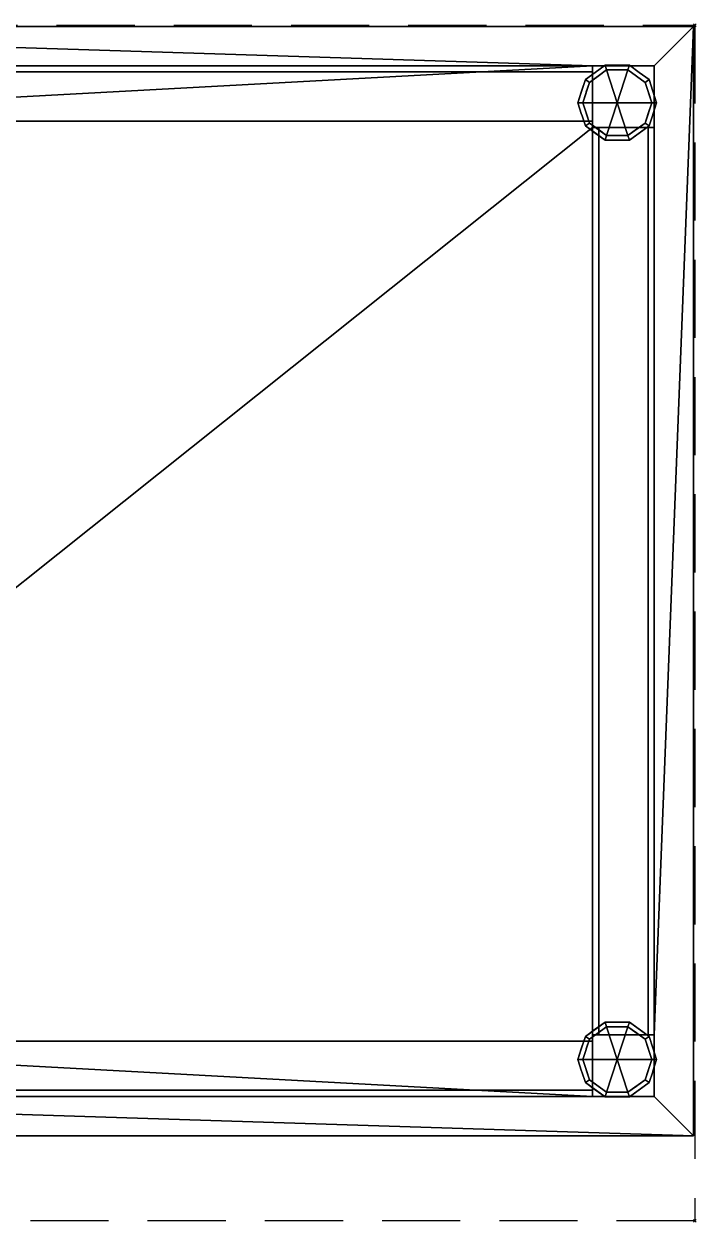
# Model space of a CAD drawing. Header units: millimetres. Extents: x -1 to 1091, y -972 to 1.
# Drawn here: x 545 to 1091, y -972 to 1 of the extents above; entities that cross this region are included whole.
import ezdxf

# ---------------------------------------------------------------- set-up
doc = ezdxf.new("R2010")
doc.units = ezdxf.units.MM
doc.header["$PDMODE"] = 35
doc.linetypes.add('NASCOSTA', pattern=[9.525, 6.35, -3.175])
for name, color, linetype in [('PQ_200_2D', 1, 'Continuous'), ('PQ_200_3D', 1, 'Continuous'), ('PQ_INS_3D', 3, 'Continuous')]:
    doc.layers.add(name, color=color, linetype=linetype)

msp = doc.modelspace()

# ---------------------------------------------------------------- linework, layer by layer
at = {"layer": 'PQ_200_2D', "color": 7, "linetype": 'NASCOSTA', "ltscale": 10}
for p, q in [((0, 0), (1090, 0)), ((1090, 0), (1090, -971)), ((1090, -971), (0, -971))]:
    msp.add_line(p, q, dxfattribs=at)
at = {"layer": 'PQ_INS_3D'}
for p in [(1090, 0), (1090, -971)]:
    msp.add_point(p, dxfattribs=at)

# ---------------------------------------------------------------- meshes
at = {"layer": 'PQ_200_3D'}
mesh = msp.add_polyface(dxfattribs=at)
corners = [(1089, -1.01, 202), (1, -1.01, 202), (1, -902, 202), (1089, -902, 202), (1057, -33.01, 202), (1057, -83.01, 202), (1007, -83.01, 202), (1007, -33.01, 202), (1057, -820, 202), (1057, -870, 202), (1007, -870, 202), (1007, -820, 202), (83, -820, 202), (83, -870, 202), (33, -870, 202), (33, -820, 202), (33, -33.01, 202), (83, -33.01, 202), (83, -83.01, 202), (33, -83.01, 202)]
mesh.append_faces([[corners[k] for k in face] for face in [(18, 7, 17)]], dxfattribs={"vtx0": -1, "vtx1": -1})
mesh.append_faces([[corners[k] for k in face] for face in [(12, 18, 19, 15), (2, 14, 15, 1)]], dxfattribs={"vtx0": -1, "vtx2": -1})
mesh.append_faces([[corners[k] for k in face] for face in [(0, 4, 5, 8), (3, 9, 10, 13), (12, 10, 11, 6), (1, 16, 17, 7)]], dxfattribs={"vtx0": -1, "vtx2": -1, "vtx3": -1})
mesh.append_faces([[corners[k] for k in face] for face in [(12, 13, 10)]], dxfattribs={"vtx1": -1, "vtx2": -1})
mesh.append_faces([[corners[k] for k in face] for face in [(6, 7, 18, 12), (19, 16, 1, 15)]], dxfattribs={"vtx1": -1, "vtx2": -1, "vtx3": -1})
mesh.append_faces([[corners[k] for k in face] for face in [(7, 4, 0, 1), (5, 6, 11, 8), (8, 9, 3, 0), (13, 14, 2, 3)]], dxfattribs={"vtx1": -1, "vtx3": -1})
mesh = msp.add_polyface(dxfattribs=at)
corners = [(1089, -902, 152), (1, -902, 152), (1, -1.01, 152), (1089, -1.01, 152)]
mesh.append_faces([[corners[k] for k in face] for face in [(0, 1, 2, 3)]])
mesh = msp.add_polyface(dxfattribs=at)
corners = [(1089, -1.01, 202), (1089, -1.01, 152), (1, -1.01, 152), (1, -1.01, 202)]
mesh.append_faces([[corners[k] for k in face] for face in [(0, 1, 2, 3)]])
mesh = msp.add_polyface(dxfattribs=at)
corners = [(1089, -902, 202), (1089, -902, 152), (1089, -1.01, 152), (1089, -1.01, 202)]
mesh.append_faces([[corners[k] for k in face] for face in [(0, 1, 2, 3)]])
mesh = msp.add_polyface(dxfattribs=at)
corners = [(1057, -83.01, 770), (1057, -33.01, 770), (1007, -33.01, 770), (1007, -83.01, 770), (1057, -870, 770), (1057, -820, 770), (1007, -820, 770), (1007, -870, 770), (83, -870, 770), (83, -820, 770), (33, -820, 770), (33, -870, 770), (83, -33.01, 770), (33, -33.01, 770), (33, -83.01, 770), (83, -83.01, 770)]
mesh.append_faces([[corners[k] for k in face] for face in [(3, 0, 1, 2), (7, 4, 5, 6), (11, 8, 9, 10), (14, 15, 12, 13)]])
mesh = msp.add_polyface(dxfattribs=at)
corners = [(83, -78.01, 630), (83, -38.01, 630), (1007, -38.01, 630), (1007, -78.01, 630)]
mesh.append_faces([[corners[k] for k in face] for face in [(0, 1, 2, 3)]])
mesh = msp.add_polyface(dxfattribs=at)
corners = [(83, -38.01, 630), (83, -38.01, 670), (1007, -38.01, 670), (1007, -38.01, 630)]
mesh.append_faces([[corners[k] for k in face] for face in [(0, 1, 2, 3)]])
mesh = msp.add_polyface(dxfattribs=at)
corners = [(1007, -78.01, 670), (1007, -38.01, 670), (83, -38.01, 670), (83, -78.01, 670)]
mesh.append_faces([[corners[k] for k in face] for face in [(0, 1, 2, 3)]])
mesh = msp.add_polyface(dxfattribs=at)
corners = [(995, -63, 152), (1001.11, -44.19, 152), (1017.11, -32.57, 152), (1036.89, -32.57, 152), (1052.89, -44.19, 152), (1059, -63, 152), (1059, -63, 48), (1052.89, -44.19, 48), (1036.89, -32.57, 48), (1017.11, -32.57, 48), (1001.11, -44.19, 48), (995, -63, 48), (1044.89, -38.38, 152), (1044.89, -38.38, 48), (1055.94, -53.6, 48), (1055.94, -53.6, 152), (1027, -32.57, 152), (1027, -32.57, 48), (1009.11, -38.38, 48), (1009.11, -38.38, 152), (998.22, -53.08, 48), (998.06, -53.6, 152)]
mesh.append_faces([[corners[k] for k in face] for face in [(1, 20, 21), (11, 21, 20), (20, 1, 10)]], dxfattribs={"vtx0": -1, "vtx1": -1})
mesh.append_faces([[corners[k] for k in face] for face in [(2, 16, 17, 9), (13, 8, 3, 12), (4, 15, 14, 7), (7, 13, 12, 4), (9, 18, 19, 2), (16, 3, 8, 17), (1, 19, 18, 10)]], dxfattribs={"vtx1": -1, "vtx3": -1})
mesh.append_faces([[corners[k] for k in face] for face in [(5, 6, 14, 15), (11, 0, 21)]], dxfattribs={"vtx2": -1})
mesh = msp.add_polyface(dxfattribs=at)
corners = [(995, -63, 48), (1001.11, -44.19, 48), (1017.11, -32.57, 48), (1036.89, -32.57, 48), (1052.89, -44.19, 48), (1059, -63, 48), (1055, -63, 48), (1049.65, -46.54, 48), (1035.65, -36.37, 48), (1018.35, -36.37, 48), (1004.35, -46.54, 48), (999, -63, 48)]
mesh.append_faces([[corners[k] for k in face] for face in [(10, 1, 2, 9)]], dxfattribs={"vtx0": -1, "vtx2": -1})
mesh.append_faces([[corners[k] for k in face] for face in [(6, 7, 4, 5)]], dxfattribs={"vtx1": -1})
mesh.append_faces([[corners[k] for k in face] for face in [(8, 9, 2, 3), (7, 8, 3, 4)]], dxfattribs={"vtx1": -1, "vtx3": -1})
mesh.append_faces([[corners[k] for k in face] for face in [(11, 0, 1, 10)]], dxfattribs={"vtx2": -1})
mesh = msp.add_polyface(dxfattribs=at)
corners = [(999, -63, 48), (1004.35, -46.54, 48), (1018.35, -36.37, 48), (1035.65, -36.37, 48), (1049.65, -46.54, 48), (1055, -63, 48), (1055, -63), (1049.65, -46.54), (1035.65, -36.37), (1018.35, -36.37), (1004.35, -46.54), (999, -63), (1042.65, -41.46), (1042.65, -41.46, 48), (1052.33, -54.77, 48), (1052.33, -54.77), (1027, -36.37, 48), (1027, -36.37), (1011.35, -41.46), (1011.35, -41.46, 48), (1001.86, -54.2), (1001.67, -54.77, 48)]
mesh.append_faces([[corners[k] for k in face] for face in [(20, 1, 10), (1, 20, 21), (11, 21, 20)]], dxfattribs={"vtx0": -1, "vtx1": -1})
mesh.append_faces([[corners[k] for k in face] for face in [(4, 7, 12, 13), (13, 12, 8, 3), (14, 15, 7, 4)]], dxfattribs={"vtx0": -1, "vtx2": -1})
mesh.append_faces([[corners[k] for k in face] for face in [(18, 10, 1, 19), (17, 9, 2, 16), (9, 18, 19, 2), (16, 3, 8, 17)]], dxfattribs={"vtx1": -1, "vtx3": -1})
mesh.append_faces([[corners[k] for k in face] for face in [(5, 6, 15, 14), (11, 0, 21)]], dxfattribs={"vtx2": -1})
mesh = msp.add_polyface(dxfattribs=at)
corners = [(999, -63), (1004.35, -46.54), (1018.35, -36.37), (1035.65, -36.37), (1049.65, -46.54), (1055, -63), (1027, -63)]
mesh.append_faces([[corners[k] for k in face] for face in [(1, 2, 6, 0)]], dxfattribs={"vtx1": -1})
mesh.append_faces([[corners[k] for k in face] for face in [(2, 3, 6)]], dxfattribs={"vtx1": -1, "vtx2": -1})
mesh.append_faces([[corners[k] for k in face] for face in [(4, 5, 6, 3)]], dxfattribs={"vtx2": -1})
mesh = msp.add_polyface(dxfattribs=at)
corners = [(1057, -33.01, 770), (1057, -33.01, 202), (1007, -33.01, 202), (1007, -33.01, 770)]
mesh.append_faces([[corners[k] for k in face] for face in [(0, 1, 2, 3)]])
mesh = msp.add_polyface(dxfattribs=at)
corners = [(1007, -83.01, 770), (1007, -33.01, 770), (1007, -33.01, 202), (1007, -83.01, 202), (1007, -78.01, 670), (1007, -78.01, 630), (1007, -38.01, 630), (1007, -38.01, 670)]
mesh.append_faces([[corners[k] for k in face] for face in [(1, 7, 4, 0), (0, 4, 5, 3), (6, 2, 3, 5)]], dxfattribs={"vtx0": -1, "vtx2": -1})
mesh.append_faces([[corners[k] for k in face] for face in [(6, 7, 1, 2)]], dxfattribs={"vtx1": -1, "vtx3": -1})
mesh = msp.add_polyface(dxfattribs=at)
corners = [(1057, -83.01, 770), (1057, -83.01, 202), (1057, -33.01, 202), (1057, -33.01, 770)]
mesh.append_faces([[corners[k] for k in face] for face in [(0, 1, 2, 3)]])
mesh = msp.add_polyface(dxfattribs=at)
corners = [(1059, -63, 152), (1052.89, -81.81, 152), (1036.89, -93.43, 152), (1017.11, -93.43, 152), (1001.11, -81.81, 152), (995, -63, 152), (995, -63, 48), (1001.11, -81.81, 48), (1017.11, -93.43, 48), (1036.89, -93.43, 48), (1052.89, -81.81, 48), (1059, -63, 48), (998.22, -72.92, 152), (998.06, -72.4, 48), (1009.11, -87.62, 48), (1009.11, -87.62, 152), (1027, -93.43, 152), (1027, -93.43, 48), (1044.89, -87.62, 48), (1044.89, -87.62, 152), (1055.78, -72.92, 48), (1055.94, -72.4, 152)]
mesh.append_faces([[corners[k] for k in face] for face in [(13, 5, 6)]], dxfattribs={"vtx0": -1})
mesh.append_faces([[corners[k] for k in face] for face in [(7, 12, 13), (5, 13, 12), (1, 20, 21), (11, 21, 20), (20, 1, 10)]], dxfattribs={"vtx0": -1, "vtx1": -1})
mesh.append_faces([[corners[k] for k in face] for face in [(7, 4, 12)]], dxfattribs={"vtx0": -1, "vtx2": -1})
mesh.append_faces([[corners[k] for k in face] for face in [(15, 4, 7, 14), (3, 15, 14, 8), (17, 9, 2, 16), (19, 2, 9, 18), (18, 10, 1, 19), (16, 3, 8, 17)]], dxfattribs={"vtx1": -1, "vtx3": -1})
mesh.append_faces([[corners[k] for k in face] for face in [(11, 0, 21)]], dxfattribs={"vtx2": -1})
mesh = msp.add_polyface(dxfattribs=at)
corners = [(1059, -63, 48), (1052.89, -81.81, 48), (1036.89, -93.43, 48), (1017.11, -93.43, 48), (1001.11, -81.81, 48), (995, -63, 48), (999, -63, 48), (1004.35, -79.46, 48), (1018.35, -89.63, 48), (1035.65, -89.63, 48), (1049.65, -79.46, 48), (1055, -63, 48)]
mesh.append_faces([[corners[k] for k in face] for face in [(1, 10, 11, 0)]], dxfattribs={"vtx0": -1})
mesh.append_faces([[corners[k] for k in face] for face in [(3, 8, 9, 2), (2, 9, 10, 1)]], dxfattribs={"vtx0": -1, "vtx2": -1})
mesh.append_faces([[corners[k] for k in face] for face in [(3, 4, 7, 8)]], dxfattribs={"vtx1": -1, "vtx3": -1})
mesh.append_faces([[corners[k] for k in face] for face in [(4, 5, 6, 7)]], dxfattribs={"vtx3": -1})
mesh = msp.add_polyface(dxfattribs=at)
corners = [(1055, -63, 48), (1049.65, -79.46, 48), (1035.65, -89.63, 48), (1018.35, -89.63, 48), (1004.35, -79.46, 48), (999, -63, 48), (999, -63), (1004.35, -79.46), (1018.35, -89.63), (1035.65, -89.63), (1049.65, -79.46), (1055, -63), (1011.35, -84.54, 48), (1011.35, -84.54), (1001.67, -71.23), (1001.67, -71.23, 48), (1027, -89.63, 48), (1027, -89.63), (1042.65, -84.54), (1042.65, -84.54, 48), (1052.14, -71.8), (1052.33, -71.23, 48)]
mesh.append_faces([[corners[k] for k in face] for face in [(20, 1, 10), (1, 20, 21), (11, 21, 20)]], dxfattribs={"vtx0": -1, "vtx1": -1})
mesh.append_faces([[corners[k] for k in face] for face in [(2, 16, 17, 9), (13, 8, 3, 12), (4, 15, 14, 7), (7, 13, 12, 4), (16, 3, 8, 17), (19, 2, 9, 18), (1, 19, 18, 10)]], dxfattribs={"vtx1": -1, "vtx3": -1})
mesh.append_faces([[corners[k] for k in face] for face in [(11, 0, 21)]], dxfattribs={"vtx2": -1})
mesh.append_faces([[corners[k] for k in face] for face in [(15, 5, 6, 14)]], dxfattribs={"vtx3": -1})
mesh = msp.add_polyface(dxfattribs=at)
corners = [(1055, -63), (1049.65, -79.46), (1035.65, -89.63), (1018.35, -89.63), (1004.35, -79.46), (999, -63), (1027, -63)]
mesh.append_faces([[corners[k] for k in face] for face in [(3, 6, 2)]], dxfattribs={"vtx0": -1, "vtx1": -1})
mesh.append_faces([[corners[k] for k in face] for face in [(1, 2, 6, 0)]], dxfattribs={"vtx1": -1})
mesh.append_faces([[corners[k] for k in face] for face in [(4, 5, 6, 3)]], dxfattribs={"vtx2": -1})
mesh = msp.add_polyface(dxfattribs=at)
corners = [(83, -78.01, 670), (83, -78.01, 630), (1007, -78.01, 630), (1007, -78.01, 670)]
mesh.append_faces([[corners[k] for k in face] for face in [(0, 1, 2, 3)]])
mesh = msp.add_polyface(dxfattribs=at)
corners = [(1057, -83.01, 770), (1007, -83.01, 770), (1007, -83.01, 202), (1057, -83.01, 202), (1052, -83.01, 630), (1012, -83.01, 630), (1012, -83.01, 670), (1052, -83.01, 670)]
mesh.append_faces([[corners[k] for k in face] for face in [(1, 6, 7, 0), (0, 7, 4, 3), (5, 2, 3, 4)]], dxfattribs={"vtx0": -1, "vtx2": -1})
mesh.append_faces([[corners[k] for k in face] for face in [(5, 6, 1, 2)]], dxfattribs={"vtx1": -1, "vtx3": -1})
mesh = msp.add_polyface(dxfattribs=at)
corners = [(1012, -83.01, 630), (1052, -83.01, 630), (1052, -820, 630), (1012, -820, 630)]
mesh.append_faces([[corners[k] for k in face] for face in [(0, 1, 2, 3)]])
mesh = msp.add_polyface(dxfattribs=at)
corners = [(1052, -83.01, 670), (1012, -83.01, 670), (1012, -820, 670), (1052, -820, 670)]
mesh.append_faces([[corners[k] for k in face] for face in [(0, 1, 2, 3)]])
mesh = msp.add_polyface(dxfattribs=at)
corners = [(1012, -820, 630), (1012, -820, 670), (1012, -83.01, 670), (1012, -83.01, 630)]
mesh.append_faces([[corners[k] for k in face] for face in [(0, 1, 2, 3)]])
mesh = msp.add_polyface(dxfattribs=at)
corners = [(1052, -83.01, 630), (1052, -83.01, 670), (1052, -820, 670), (1052, -820, 630)]
mesh.append_faces([[corners[k] for k in face] for face in [(0, 1, 2, 3)]])
mesh = msp.add_polyface(dxfattribs=at)
corners = [(995, -840, 152), (1001.11, -821.19, 152), (1017.11, -809.57, 152), (1036.89, -809.57, 152), (1052.89, -821.19, 152), (1059, -840, 152), (1059, -840, 48), (1052.89, -821.19, 48), (1036.89, -809.57, 48), (1017.11, -809.57, 48), (1001.11, -821.19, 48), (995, -840, 48), (1044.89, -815.38, 152), (1044.89, -815.38, 48), (1055.94, -830.6, 48), (1055.94, -830.6, 152), (1027, -809.57, 152), (1027, -809.57, 48), (1009.11, -815.38, 48), (1009.11, -815.38, 152), (998.22, -830.08, 48), (998.06, -830.6, 152)]
mesh.append_faces([[corners[k] for k in face] for face in [(1, 20, 21), (11, 21, 20), (20, 1, 10)]], dxfattribs={"vtx0": -1, "vtx1": -1})
mesh.append_faces([[corners[k] for k in face] for face in [(2, 16, 17, 9), (13, 8, 3, 12), (4, 15, 14, 7), (7, 13, 12, 4), (9, 18, 19, 2), (16, 3, 8, 17), (1, 19, 18, 10)]], dxfattribs={"vtx1": -1, "vtx3": -1})
mesh.append_faces([[corners[k] for k in face] for face in [(5, 6, 14, 15), (11, 0, 21)]], dxfattribs={"vtx2": -1})
mesh = msp.add_polyface(dxfattribs=at)
corners = [(995, -840, 48), (1001.11, -821.19, 48), (1017.11, -809.57, 48), (1036.89, -809.57, 48), (1052.89, -821.19, 48), (1059, -840, 48), (1055, -840, 48), (1049.65, -823.54, 48), (1035.65, -813.37, 48), (1018.35, -813.37, 48), (1004.35, -823.54, 48), (999, -840, 48)]
mesh.append_faces([[corners[k] for k in face] for face in [(10, 1, 2, 9)]], dxfattribs={"vtx0": -1, "vtx2": -1})
mesh.append_faces([[corners[k] for k in face] for face in [(6, 7, 4, 5)]], dxfattribs={"vtx1": -1})
mesh.append_faces([[corners[k] for k in face] for face in [(8, 9, 2, 3), (7, 8, 3, 4)]], dxfattribs={"vtx1": -1, "vtx3": -1})
mesh.append_faces([[corners[k] for k in face] for face in [(11, 0, 1, 10)]], dxfattribs={"vtx2": -1})
mesh = msp.add_polyface(dxfattribs=at)
corners = [(999, -840, 48), (1004.35, -823.54, 48), (1018.35, -813.37, 48), (1035.65, -813.37, 48), (1049.65, -823.54, 48), (1055, -840, 48), (1055, -840), (1049.65, -823.54), (1035.65, -813.37), (1018.35, -813.37), (1004.35, -823.54), (999, -840), (1042.65, -818.46), (1042.65, -818.46, 48), (1052.33, -831.77, 48), (1052.33, -831.77), (1027, -813.37, 48), (1027, -813.37), (1011.35, -818.46), (1011.35, -818.46, 48), (1001.86, -831.2), (1001.67, -831.77, 48)]
mesh.append_faces([[corners[k] for k in face] for face in [(20, 1, 10), (1, 20, 21), (11, 21, 20)]], dxfattribs={"vtx0": -1, "vtx1": -1})
mesh.append_faces([[corners[k] for k in face] for face in [(4, 7, 12, 13), (13, 12, 8, 3), (14, 15, 7, 4)]], dxfattribs={"vtx0": -1, "vtx2": -1})
mesh.append_faces([[corners[k] for k in face] for face in [(18, 10, 1, 19), (17, 9, 2, 16), (9, 18, 19, 2), (16, 3, 8, 17)]], dxfattribs={"vtx1": -1, "vtx3": -1})
mesh.append_faces([[corners[k] for k in face] for face in [(5, 6, 15, 14), (11, 0, 21)]], dxfattribs={"vtx2": -1})
mesh = msp.add_polyface(dxfattribs=at)
corners = [(999, -840), (1004.35, -823.54), (1018.35, -813.37), (1035.65, -813.37), (1049.65, -823.54), (1055, -840), (1027, -840)]
mesh.append_faces([[corners[k] for k in face] for face in [(1, 2, 6, 0)]], dxfattribs={"vtx1": -1})
mesh.append_faces([[corners[k] for k in face] for face in [(2, 3, 6)]], dxfattribs={"vtx1": -1, "vtx2": -1})
mesh.append_faces([[corners[k] for k in face] for face in [(4, 5, 6, 3)]], dxfattribs={"vtx2": -1})
mesh = msp.add_polyface(dxfattribs=at)
corners = [(83, -865, 630), (83, -825, 630), (1007, -825, 630), (1007, -865, 630)]
mesh.append_faces([[corners[k] for k in face] for face in [(0, 1, 2, 3)]])
mesh = msp.add_polyface(dxfattribs=at)
corners = [(83, -825, 630), (83, -825, 670), (1007, -825, 670), (1007, -825, 630)]
mesh.append_faces([[corners[k] for k in face] for face in [(0, 1, 2, 3)]])
mesh = msp.add_polyface(dxfattribs=at)
corners = [(1007, -865, 670), (1007, -825, 670), (83, -825, 670), (83, -865, 670)]
mesh.append_faces([[corners[k] for k in face] for face in [(0, 1, 2, 3)]])
mesh = msp.add_polyface(dxfattribs=at)
corners = [(1007, -820, 770), (1057, -820, 770), (1057, -820, 202), (1007, -820, 202), (1012, -820, 630), (1052, -820, 630), (1052, -820, 670), (1012, -820, 670)]
mesh.append_faces([[corners[k] for k in face] for face in [(1, 6, 7, 0), (0, 7, 4, 3), (5, 2, 3, 4)]], dxfattribs={"vtx0": -1, "vtx2": -1})
mesh.append_faces([[corners[k] for k in face] for face in [(5, 6, 1, 2)]], dxfattribs={"vtx1": -1, "vtx3": -1})
mesh = msp.add_polyface(dxfattribs=at)
corners = [(1007, -870, 770), (1007, -820, 770), (1007, -820, 202), (1007, -870, 202), (1007, -865, 670), (1007, -865, 630), (1007, -825, 630), (1007, -825, 670)]
mesh.append_faces([[corners[k] for k in face] for face in [(1, 7, 4, 0), (0, 4, 5, 3), (6, 2, 3, 5)]], dxfattribs={"vtx0": -1, "vtx2": -1})
mesh.append_faces([[corners[k] for k in face] for face in [(6, 7, 1, 2)]], dxfattribs={"vtx1": -1, "vtx3": -1})
mesh = msp.add_polyface(dxfattribs=at)
corners = [(1057, -870, 770), (1057, -870, 202), (1057, -820, 202), (1057, -820, 770)]
mesh.append_faces([[corners[k] for k in face] for face in [(0, 1, 2, 3)]])
mesh = msp.add_polyface(dxfattribs=at)
corners = [(1059, -840, 152), (1052.89, -858.81, 152), (1036.89, -870.43, 152), (1017.11, -870.43, 152), (1001.11, -858.81, 152), (995, -840, 152), (995, -840, 48), (1001.11, -858.81, 48), (1017.11, -870.43, 48), (1036.89, -870.43, 48), (1052.89, -858.81, 48), (1059, -840, 48), (998.22, -849.92, 152), (998.06, -849.4, 48), (1009.11, -864.62, 48), (1009.11, -864.62, 152), (1027, -870.43, 152), (1027, -870.43, 48), (1044.89, -864.62, 48), (1044.89, -864.62, 152), (1055.78, -849.92, 48), (1055.94, -849.4, 152)]
mesh.append_faces([[corners[k] for k in face] for face in [(13, 5, 6)]], dxfattribs={"vtx0": -1})
mesh.append_faces([[corners[k] for k in face] for face in [(7, 12, 13), (5, 13, 12), (1, 20, 21), (11, 21, 20), (20, 1, 10)]], dxfattribs={"vtx0": -1, "vtx1": -1})
mesh.append_faces([[corners[k] for k in face] for face in [(7, 4, 12)]], dxfattribs={"vtx0": -1, "vtx2": -1})
mesh.append_faces([[corners[k] for k in face] for face in [(15, 4, 7, 14), (3, 15, 14, 8), (17, 9, 2, 16), (19, 2, 9, 18), (18, 10, 1, 19), (16, 3, 8, 17)]], dxfattribs={"vtx1": -1, "vtx3": -1})
mesh.append_faces([[corners[k] for k in face] for face in [(11, 0, 21)]], dxfattribs={"vtx2": -1})
mesh = msp.add_polyface(dxfattribs=at)
corners = [(1059, -840, 48), (1052.89, -858.81, 48), (1036.89, -870.43, 48), (1017.11, -870.43, 48), (1001.11, -858.81, 48), (995, -840, 48), (999, -840, 48), (1004.35, -856.46, 48), (1018.35, -866.63, 48), (1035.65, -866.63, 48), (1049.65, -856.46, 48), (1055, -840, 48)]
mesh.append_faces([[corners[k] for k in face] for face in [(1, 10, 11, 0)]], dxfattribs={"vtx0": -1})
mesh.append_faces([[corners[k] for k in face] for face in [(3, 8, 9, 2), (2, 9, 10, 1)]], dxfattribs={"vtx0": -1, "vtx2": -1})
mesh.append_faces([[corners[k] for k in face] for face in [(3, 4, 7, 8)]], dxfattribs={"vtx1": -1, "vtx3": -1})
mesh.append_faces([[corners[k] for k in face] for face in [(4, 5, 6, 7)]], dxfattribs={"vtx3": -1})
mesh = msp.add_polyface(dxfattribs=at)
corners = [(1055, -840, 48), (1049.65, -856.46, 48), (1035.65, -866.63, 48), (1018.35, -866.63, 48), (1004.35, -856.46, 48), (999, -840, 48), (999, -840), (1004.35, -856.46), (1018.35, -866.63), (1035.65, -866.63), (1049.65, -856.46), (1055, -840), (1011.35, -861.54, 48), (1011.35, -861.54), (1001.67, -848.23), (1001.67, -848.23, 48), (1027, -866.63, 48), (1027, -866.63), (1042.65, -861.54), (1042.65, -861.54, 48), (1052.14, -848.8), (1052.33, -848.23, 48)]
mesh.append_faces([[corners[k] for k in face] for face in [(20, 1, 10), (1, 20, 21), (11, 21, 20)]], dxfattribs={"vtx0": -1, "vtx1": -1})
mesh.append_faces([[corners[k] for k in face] for face in [(2, 16, 17, 9), (13, 8, 3, 12), (4, 15, 14, 7), (7, 13, 12, 4), (16, 3, 8, 17), (19, 2, 9, 18), (1, 19, 18, 10)]], dxfattribs={"vtx1": -1, "vtx3": -1})
mesh.append_faces([[corners[k] for k in face] for face in [(11, 0, 21)]], dxfattribs={"vtx2": -1})
mesh.append_faces([[corners[k] for k in face] for face in [(15, 5, 6, 14)]], dxfattribs={"vtx3": -1})
mesh = msp.add_polyface(dxfattribs=at)
corners = [(1055, -840), (1049.65, -856.46), (1035.65, -866.63), (1018.35, -866.63), (1004.35, -856.46), (999, -840), (1027, -840)]
mesh.append_faces([[corners[k] for k in face] for face in [(3, 6, 2)]], dxfattribs={"vtx0": -1, "vtx1": -1})
mesh.append_faces([[corners[k] for k in face] for face in [(1, 2, 6, 0)]], dxfattribs={"vtx1": -1})
mesh.append_faces([[corners[k] for k in face] for face in [(4, 5, 6, 3)]], dxfattribs={"vtx2": -1})
mesh = msp.add_polyface(dxfattribs=at)
corners = [(83, -865, 670), (83, -865, 630), (1007, -865, 630), (1007, -865, 670)]
mesh.append_faces([[corners[k] for k in face] for face in [(0, 1, 2, 3)]])
mesh = msp.add_polyface(dxfattribs=at)
corners = [(1007, -870, 770), (1007, -870, 202), (1057, -870, 202), (1057, -870, 770)]
mesh.append_faces([[corners[k] for k in face] for face in [(0, 1, 2, 3)]])
mesh = msp.add_polyface(dxfattribs=at)
corners = [(1, -902, 202), (1, -902, 152), (1089, -902, 152), (1089, -902, 202)]
mesh.append_faces([[corners[k] for k in face] for face in [(0, 1, 2, 3)]])

doc.saveas('drawing.dxf')
